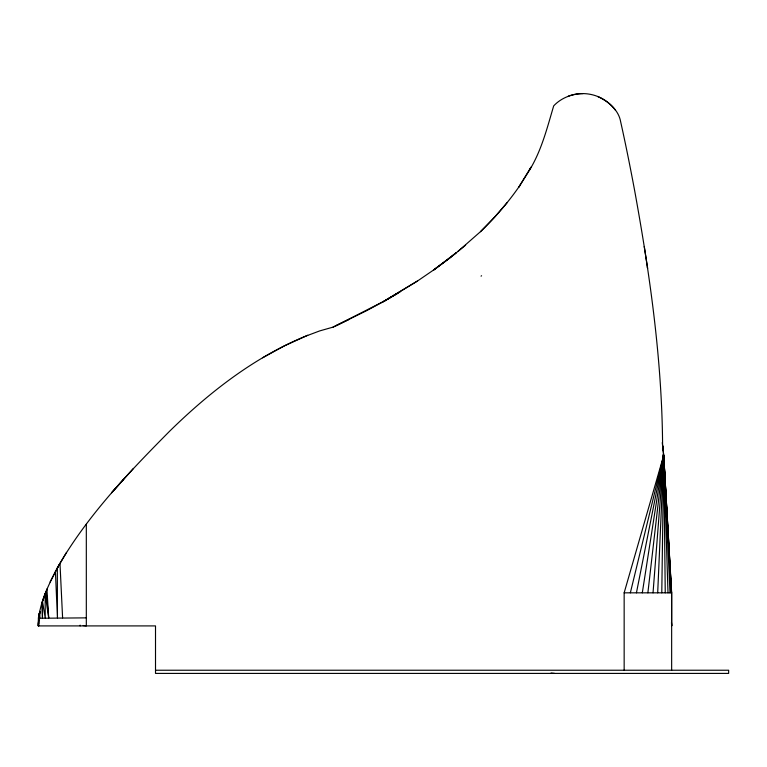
<?xml version="1.0" encoding="UTF-8"?>
<svg xmlns="http://www.w3.org/2000/svg" width="767" height="767" viewBox="0 0 767 767"><rect width="100%" height="100%" fill="white"/><g stroke="black" fill="none" stroke-linecap="round" stroke-linejoin="round"><path stroke-width="1.15" d="M155.509 670.233L728.65 670.233L728.65 673.407L155.509 673.407L155.509 625.91L38.35 625.91C38.139 605.23 48.081 585.978 57.228 568.031C86.671 516.459 128.06 473.143 169.612 431.227C209.765 391.851 255.248 356.502 307.73 335.294L284.576 345.754L262.554 357.796M662.611 449.5C662.429 362.503 650.157 276.034 634.645 190.59C630.34 167.58 625.757 144.618 620.656 121.78C618.701 109.93 608.087 101.206 597.675 96.479M39.855 617.866L39.836 611.443L38.388 617.866L38.35 625.91L38.772 618.231M38.35 625.91L38.388 622.66M661.787 592.833L663.714 455.339L662.247 442.607M662.525 449.5L662.63 445.924L663.714 455.339L671.652 592.833L671.652 670.233M39.242 614.952L39.155 617.147L39.759 611.788L39.031 617.291M38.714 619.918L38.714 623.945M657.693 592.833L663.714 455.339L624.156 592.833L624.156 670.233M38.561 618.288L39.836 611.443L38.561 618.26L86.316 617.866M653.033 592.833L663.714 455.339L630.349 592.833M45.148 594.185L48.676 617.866L46.087 591.405L42.473 601.558L45.224 617.866L45.148 594.185L47.238 588.711M647.875 592.833L663.714 455.339L671.537 592.833L663.714 455.339L636.437 592.833M642.305 592.833L663.714 455.339L671.23 592.833M38.973 616.793L39.836 611.443M45.224 593.428L41.869 603.322L42.473 617.866L42.473 601.558M50.095 582.009L59.979 563.4L62.597 617.866M529.297 170.389L531.023 167.11L518.971 186.908L529.297 170.495C541.54 150.591 547.139 127.916 553.697 105.875C561.156 97.888 572.134 93.718 582.978 93.593M66.528 552.374L57.333 568.031L57.439 617.866L55.425 571.693M518.971 186.899L520.036 185.221M457.841 251.518L480.458 231.692C494.629 217.933 507.696 203.044 518.971 186.812M507.284 202.488L494.399 217.406L480.458 231.692M133.458 468.397L111.608 492.75M123.286 479.749L123.65 479.337L112.116 492.193M446.48 260.492L456.077 252.861L433.882 269.792L417.277 281.173L383.356 301.632L366.358 310.817L333.041 327.125L319.686 330.913L307.73 335.4M433.882 269.792L450.047 257.875L465.627 245.133M481.072 276.139L481.58 275.746M433.882 269.888L445.934 260.895M397.728 293.358L383.356 301.642L417.277 281.086M383.356 301.642L400.384 291.661M383.356 301.546L336.224 325.611L349.531 319.216M333.041 327.125L336.224 325.611M624.156 592.833L671.652 592.833L671.652 625.91L671.537 623.513M551.013 673.052L554.589 673.407M83.219 625.527L86.316 625.91L86.316 524.225M39.242 617.866L38.82 615.978L38.82 625.91M644.261 246.475L647.597 268.373L647.415 267.175M46.95 589.382L48.676 617.866M662.736 449.5L662.63 445.924L662.861 450.248M663.043 454.265L663.225 457.841L663.081 455.464M663.819 469.366L663.934 471.753M662.63 445.924L662.793 449.5M665.248 592.833L663.714 455.339L670.003 592.833M671.489 622.325L671.652 625.91M663.714 455.339L667.999 592.833M80.123 625.143L80.123 625.91M568.232 96.22A40.737 40.737 0 0 1 615.355 110.074"/></g></svg>
